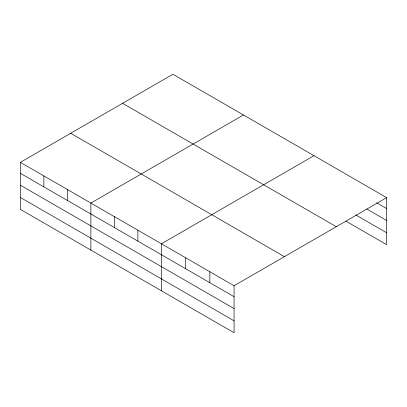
<?xml version="1.0" encoding="UTF-8"?>
<svg xmlns="http://www.w3.org/2000/svg" width="407" height="407" viewBox="0 0 407 407"><rect width="100%" height="100%" fill="white"/><g stroke="black" fill="none" stroke-linecap="round" stroke-linejoin="round"><path stroke-width="0.61" d="M234.061 308.577L234.061 285.739L20.35 162.352L20.35 209.361L234.061 332.743L234.061 308.577L20.35 185.19M345.914 221.128L386.65 244.648L386.65 197.639L172.939 74.257L20.35 162.352M243.462 114.972L90.873 203.068L90.873 250.076M313.99 155.688L161.401 243.788L161.401 290.791M234.061 285.739L386.65 197.639M376.74 202.854L386.65 208.577M366.834 209.04L386.65 220.482M355.825 214.947L386.65 232.743M122.583 103.327L336.294 226.714M70.706 133.282L284.417 256.664M20.35 173.29L234.061 296.672M20.35 197.456L234.061 320.838M209.839 271.754L209.839 282.692M185.617 257.768L185.617 268.706M137.892 230.214L137.892 241.153M114.382 216.641L114.382 227.579M67.369 189.499L67.369 200.432M43.859 175.926L43.859 186.859"/></g></svg>
